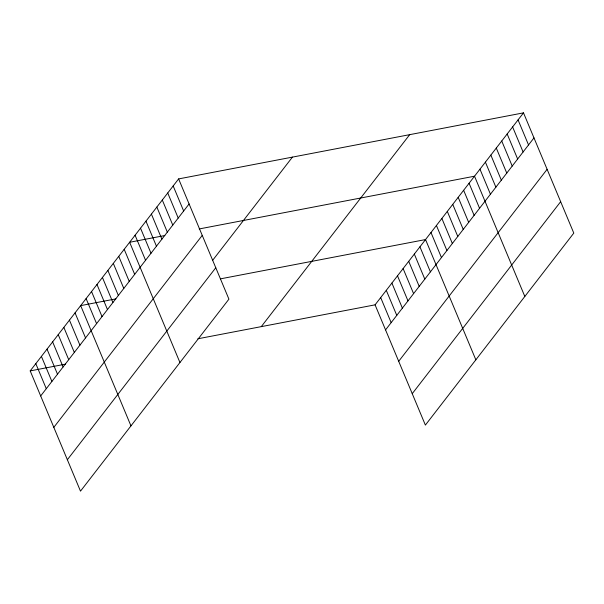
<?xml version="1.0" encoding="UTF-8"?>
<svg xmlns="http://www.w3.org/2000/svg" width="604" height="604" viewBox="0 0 604 604"><rect width="100%" height="100%" fill="white"/><g stroke="black" fill="none" stroke-linecap="round" stroke-linejoin="round"><path stroke-width="0.91" d="M178.618 178.912L228.924 299.161L80.498 491.143L30.2 370.901L178.618 178.912L523.502 112.857L573.8 233.099L425.382 425.088L375.076 304.839L523.502 112.857M40.679 395.945L189.097 203.963M53.816 427.36L202.242 235.379M212.434 260.596L292.434 157.115M67.361 459.727L215.779 267.746M261.268 326.643L409.693 134.654M385.556 329.89L533.981 137.901M398.7 361.305L547.118 169.316M412.238 393.672L560.655 201.683M164.869 235.522L129.641 242.272L179.939 362.513M199.192 228.946L474.525 176.209L524.823 296.458M115.892 298.874L80.664 305.624L130.962 425.873M220.528 278.837L425.541 239.569L475.846 359.81M30.2 370.901L65.428 364.152M197.863 338.784L375.076 304.839M518.058 119.894L528.538 144.945M512.615 126.938L523.094 151.982M507.171 133.975L517.651 159.018M501.735 141.011L512.207 166.062M496.292 148.055L506.771 173.099M490.848 155.092L501.328 180.143M485.405 162.129L495.884 187.18M479.961 169.173L490.44 194.216M469.081 183.254L479.561 208.297M463.638 190.29L474.117 215.334M458.194 197.327L468.674 222.378M452.751 204.371L463.23 229.414M447.315 211.408L457.787 236.458M441.871 218.444L452.343 243.495M436.428 225.488L446.907 250.532M430.984 232.525L441.464 257.576M419.939 246.817L430.41 271.868M414.329 254.073L424.808 279.116M408.719 261.321L419.199 286.372M403.117 268.576L413.589 293.627M397.507 275.832L407.987 300.875M391.898 283.08L402.377 308.131M386.296 290.335L396.775 315.379M380.686 297.591L391.166 322.634M173.182 185.957L183.654 211M167.738 192.993L178.21 218.044M162.295 200.03L172.774 225.081M156.851 207.074L167.331 232.117M151.408 214.11L161.887 239.161M145.964 221.155L156.444 246.198M140.528 228.191L151 253.235M135.085 235.228L145.564 260.279M124.198 249.309L134.677 274.359M118.754 256.345L129.233 281.396M113.318 263.389L123.79 288.433M107.874 270.426L118.354 295.477M102.431 277.47L112.91 302.513M96.987 284.507L107.467 309.55M91.544 291.543L102.023 316.594M86.108 298.587L96.58 323.631M75.055 312.88L85.534 337.923M69.452 320.128L79.924 345.178M63.843 327.383L74.322 352.426M58.233 334.639L68.713 359.682M52.631 341.887L63.103 366.938M47.021 349.142L57.501 374.186M41.412 356.398L51.891 381.441M35.81 363.646L46.282 388.697"/></g></svg>
